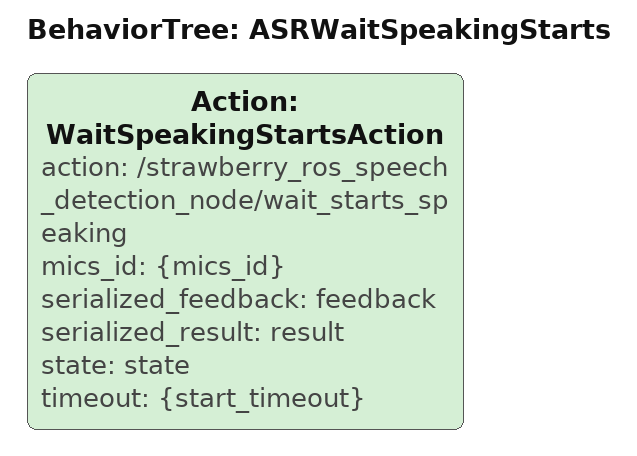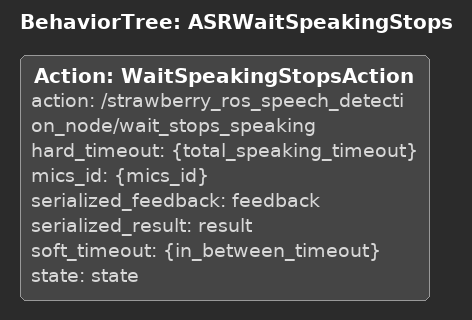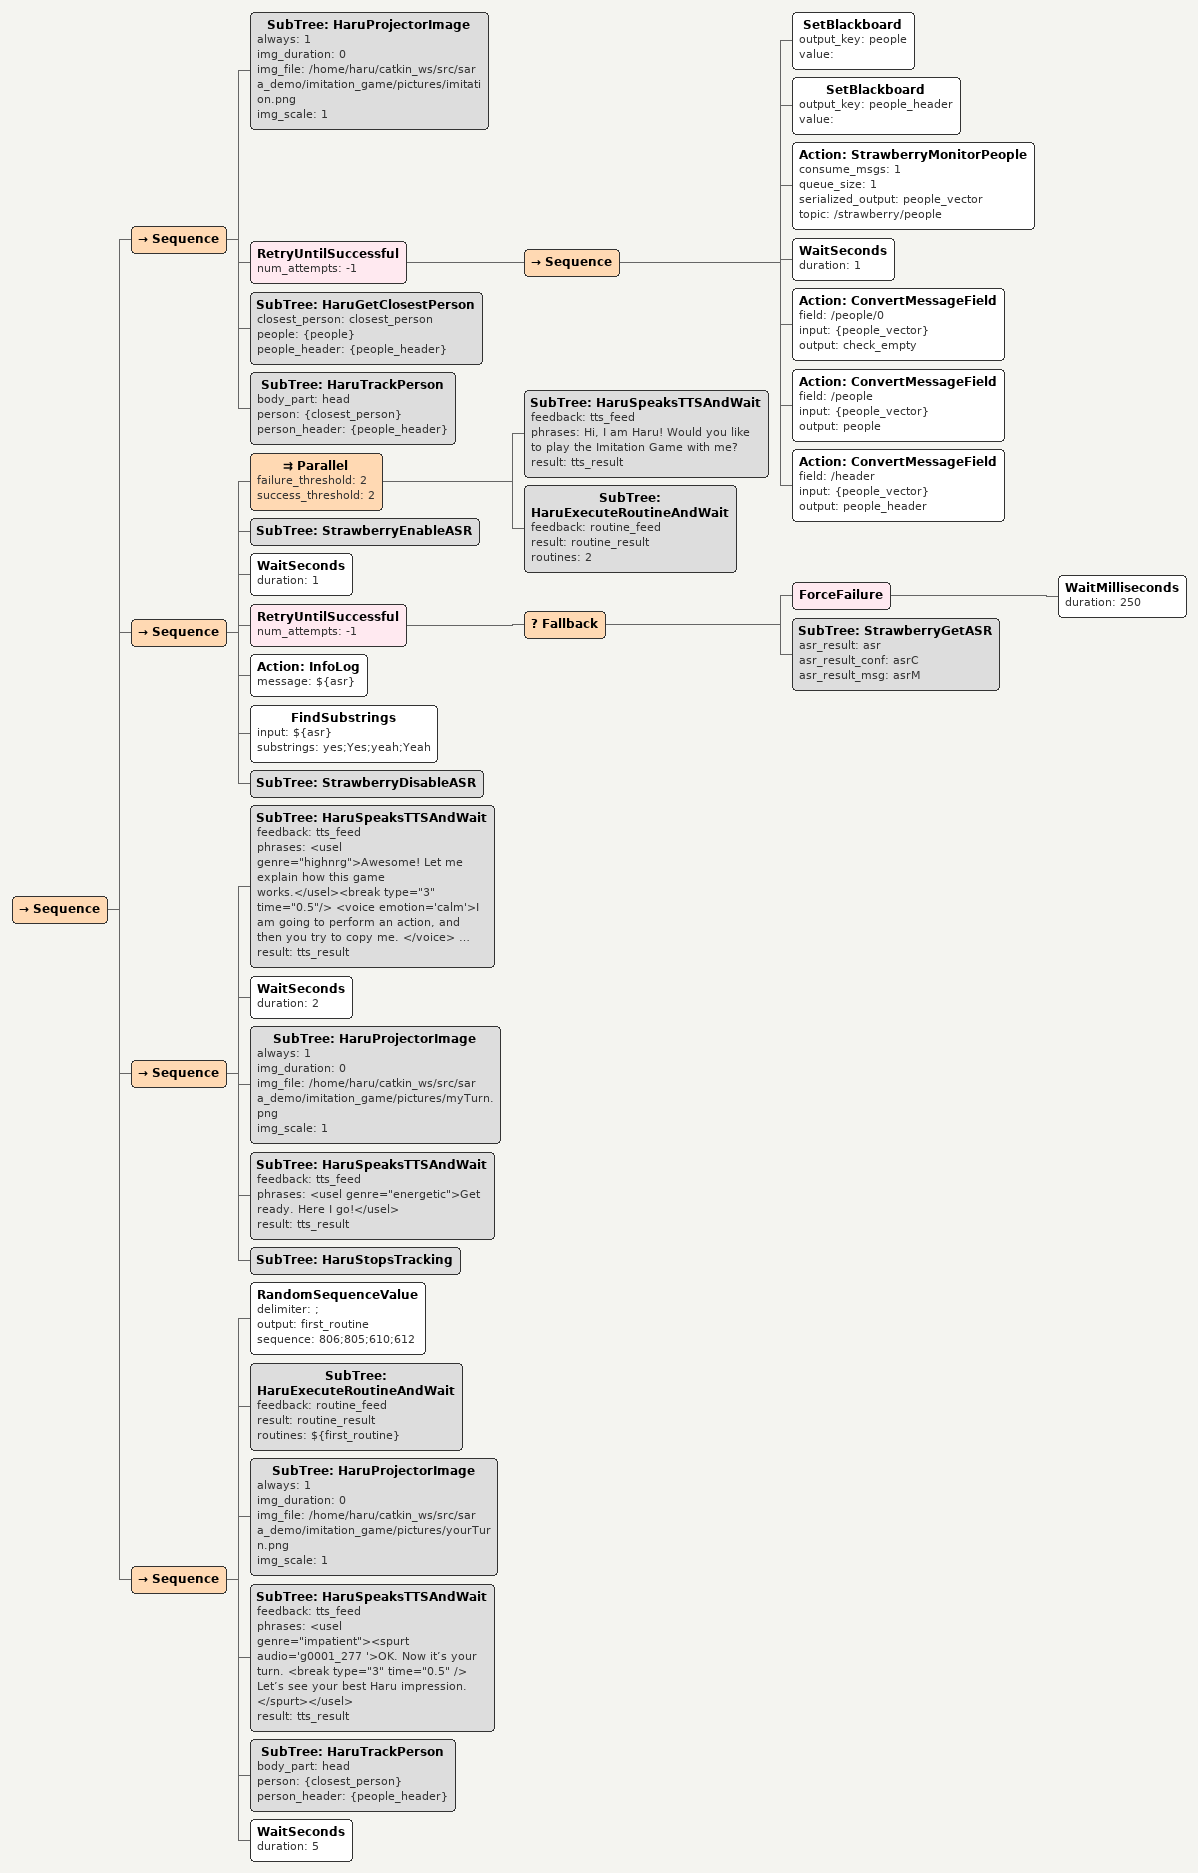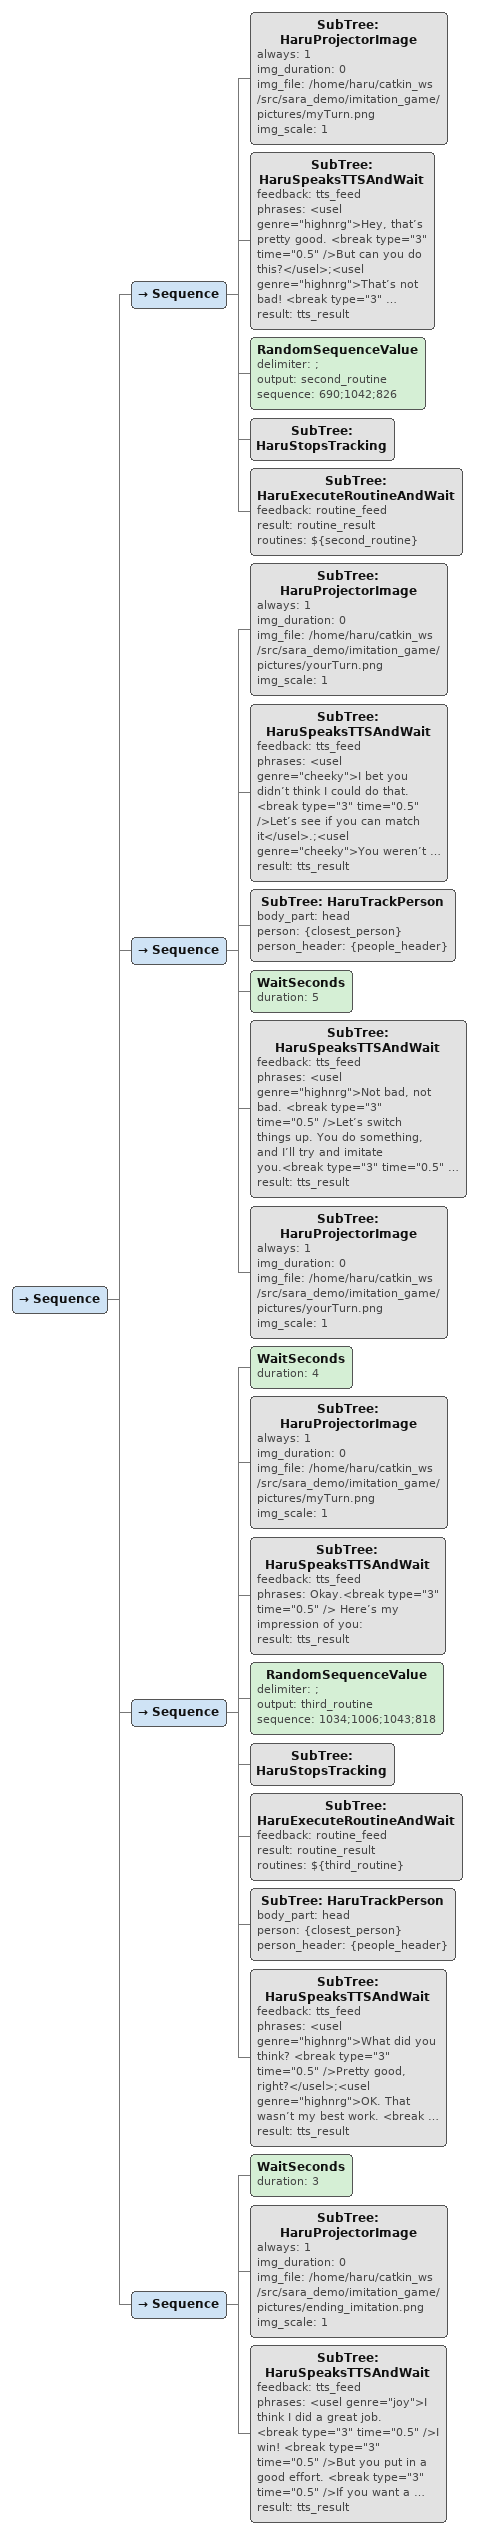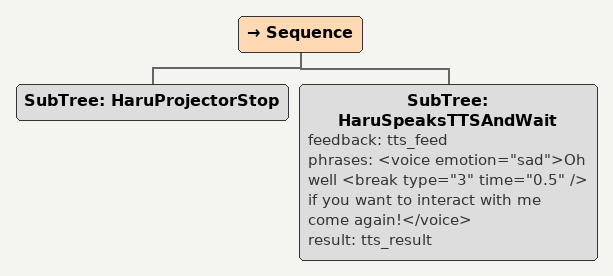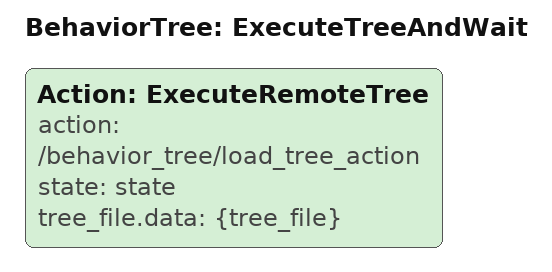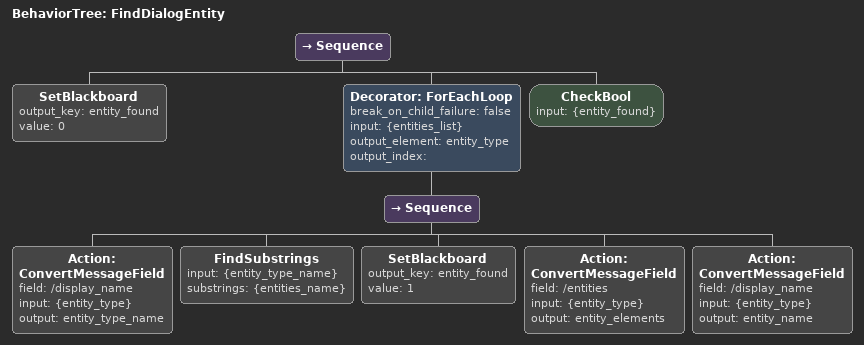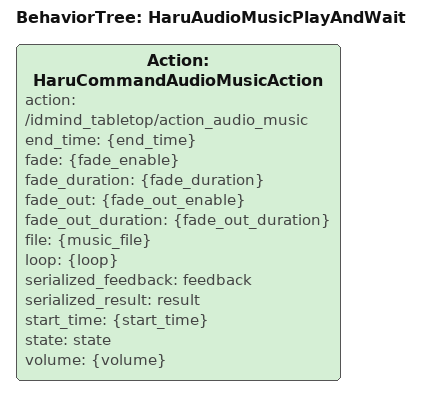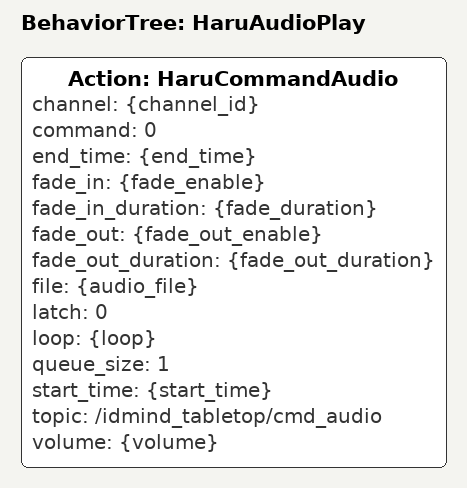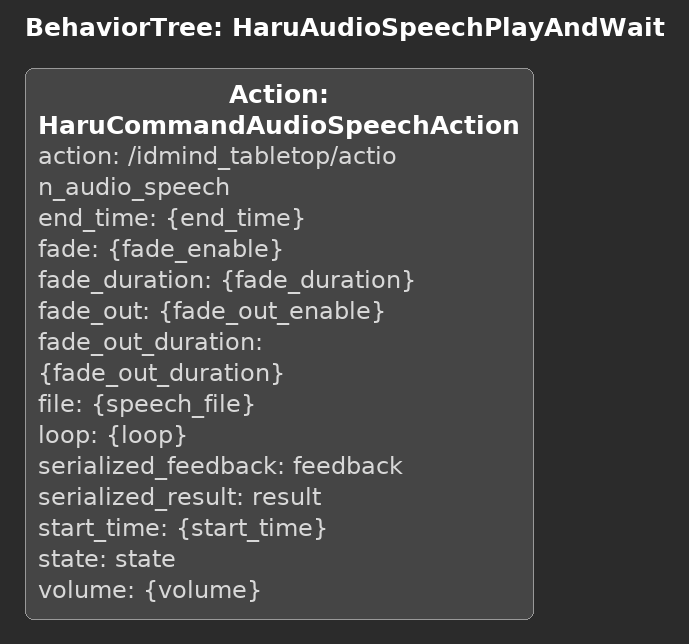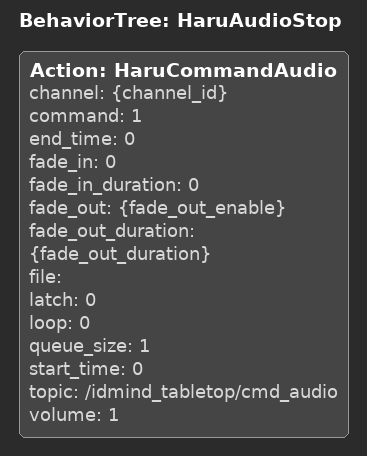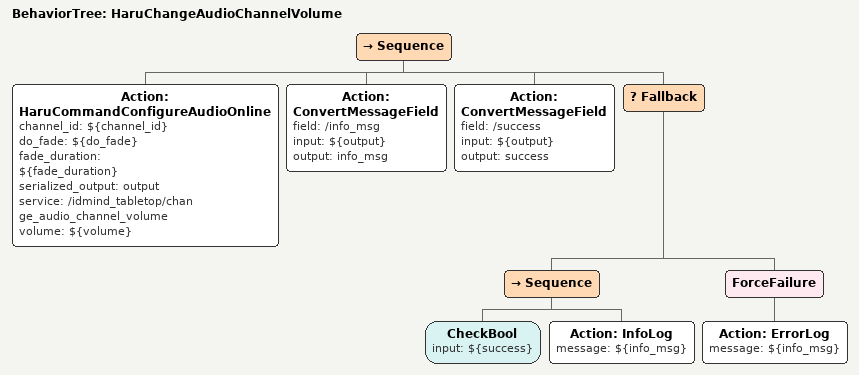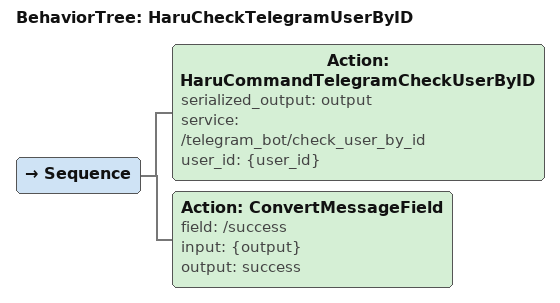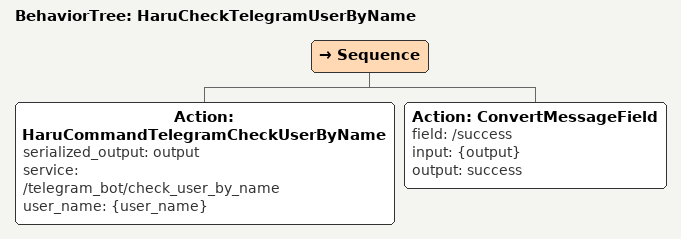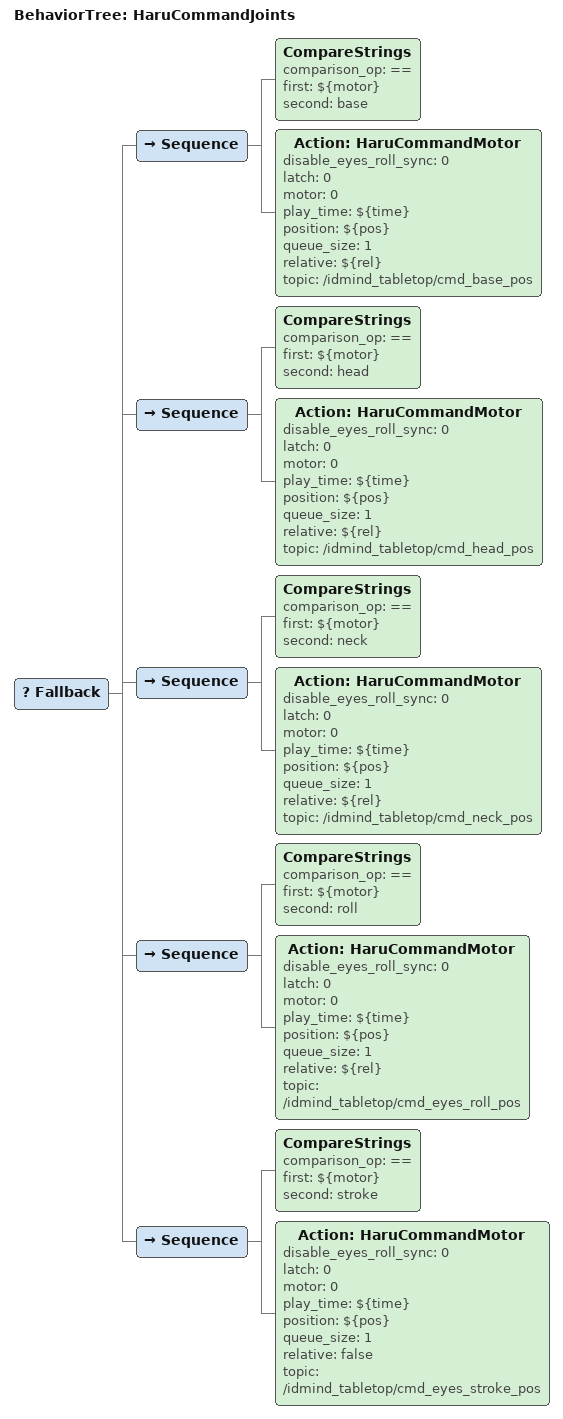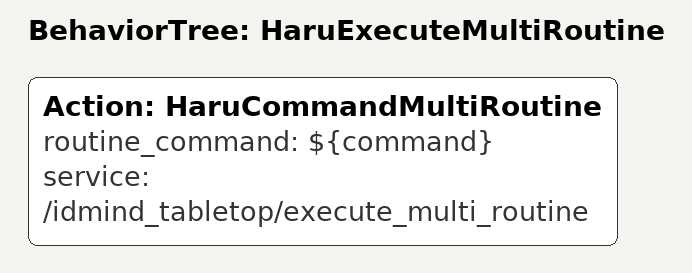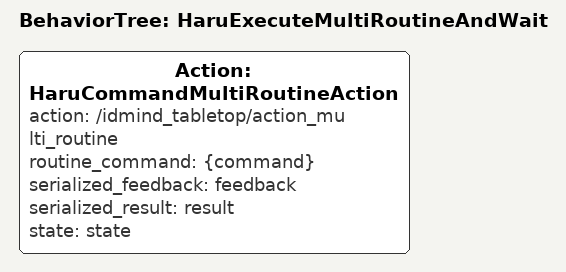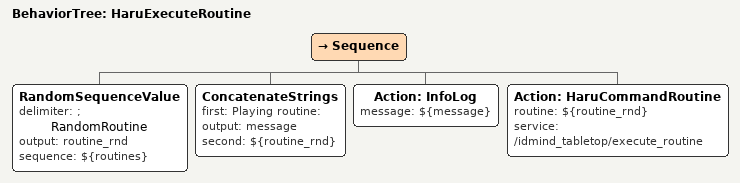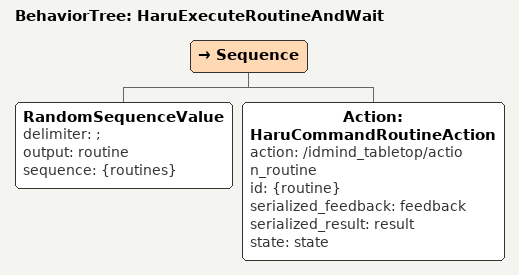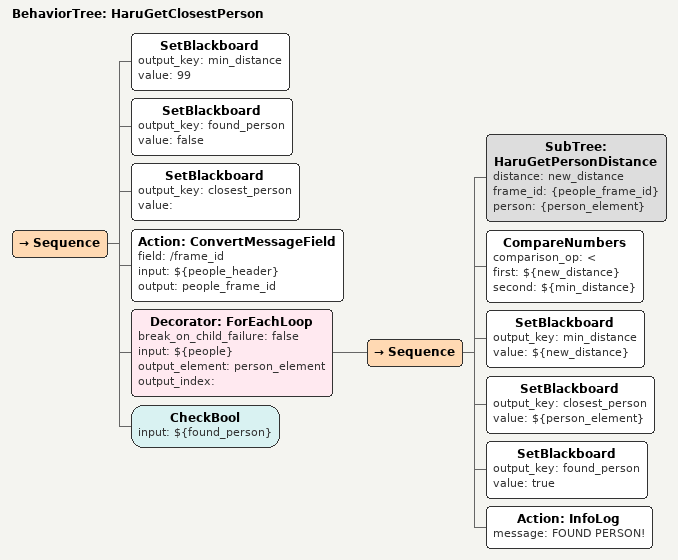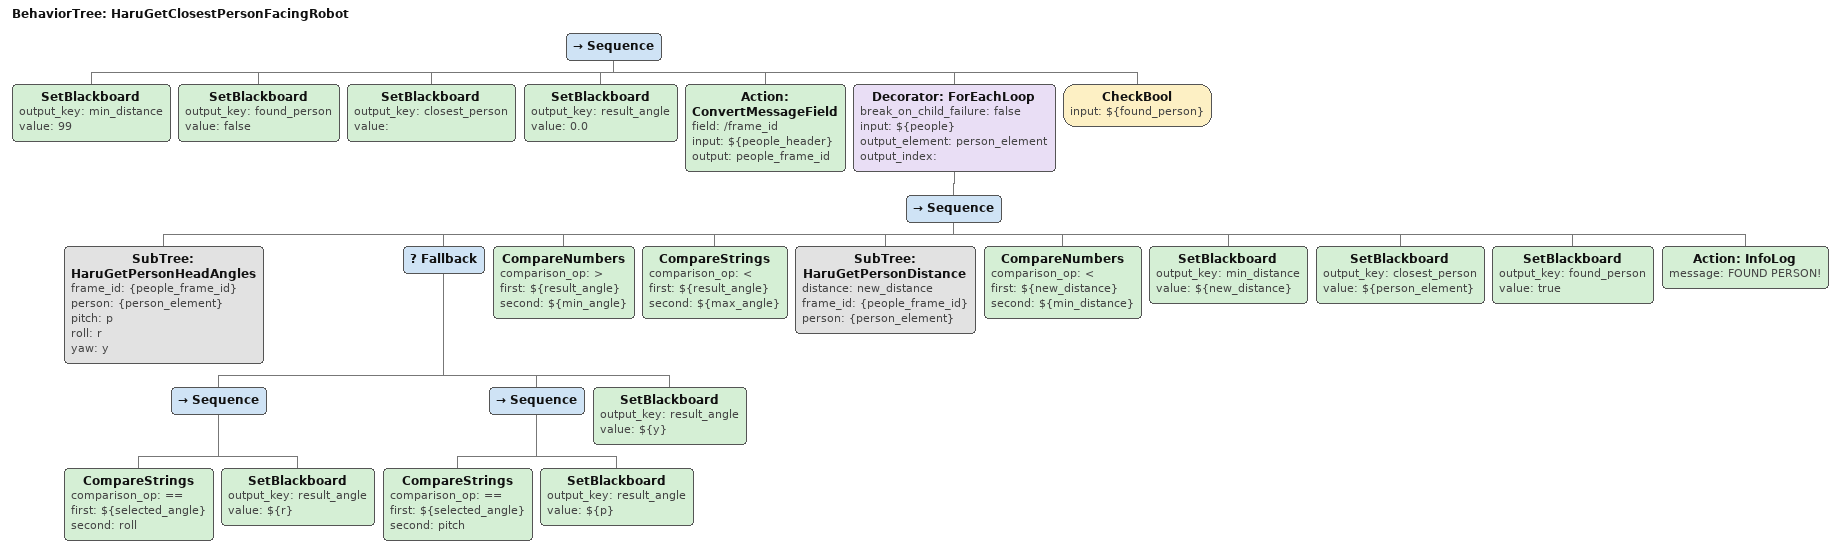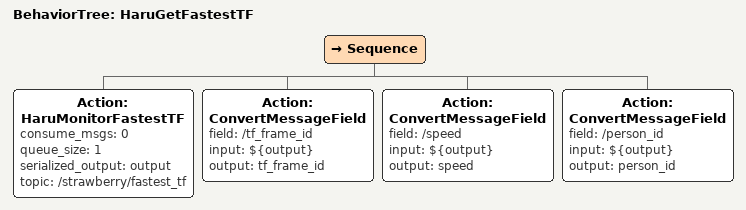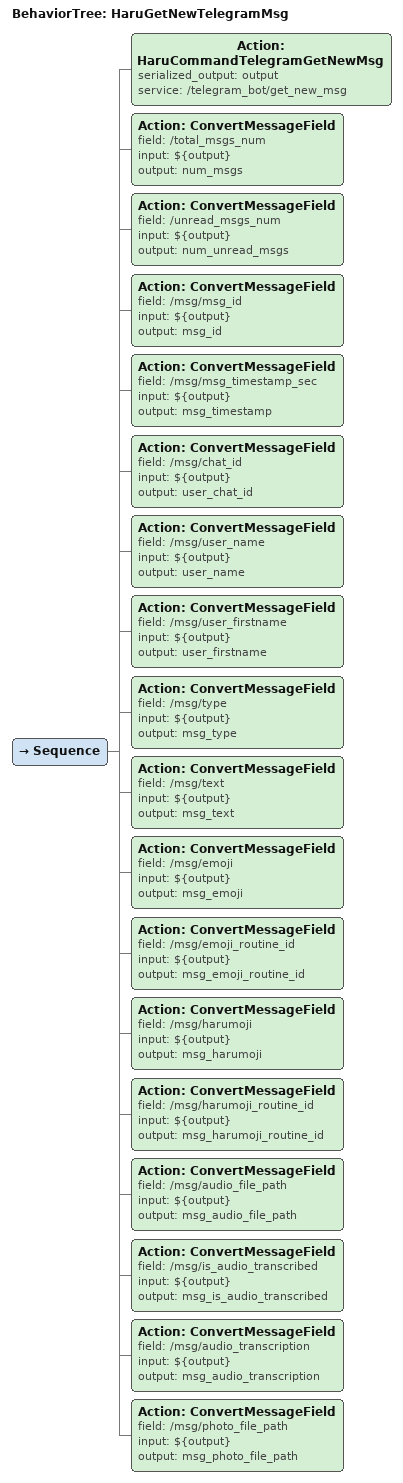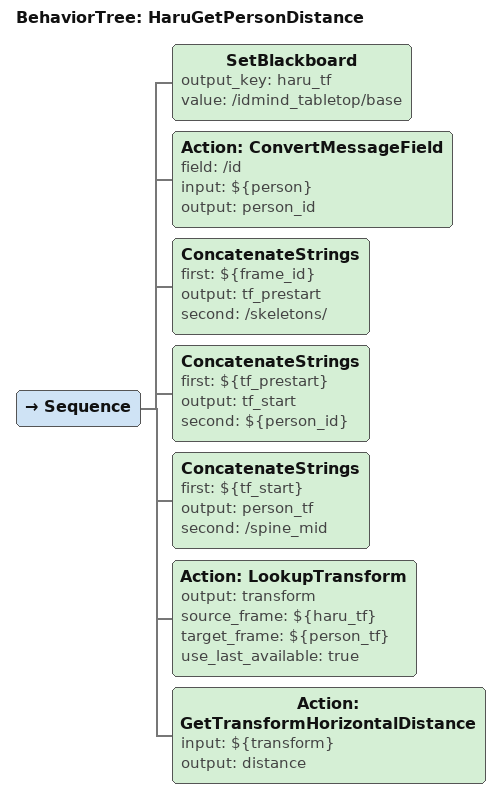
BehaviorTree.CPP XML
<BehaviorTree ID="ASRWaitSpeakingStarts">
    <Action ID="WaitSpeakingStartsAction" action="/strawberry_ros_speech_detection_node/wait_starts_speaking" mics_id="{mics_id}" serialized_feedback="feedback" serialized_result="result" state="state" timeout="{start_timeout}"/>
</BehaviorTree>

<BehaviorTree ID="ASRWaitSpeakingStops">
    <Action ID="WaitSpeakingStopsAction" action="/strawberry_ros_speech_detection_node/wait_stops_speaking" hard_timeout="{total_speaking_timeout}" mics_id="{mics_id}" serialized_feedback="feedback" serialized_result="result" soft_timeout="{in_between_timeout}" state="state"/>
</BehaviorTree>

<Sequence>
                <Sequence>
                    <SubTree ID="HaruProjectorImage" always="1" img_duration="0" img_file="/home/haru/catkin_ws/src/sara_demo/imitation_game/pictures/imitation.png" img_scale="1"/>
                    <RetryUntilSuccessful num_attempts="-1">
                        <Sequence>
                            <SetBlackboard output_key="people" value=""/>
                            <SetBlackboard output_key="people_header" value=""/>
                            <Action ID="StrawberryMonitorPeople" consume_msgs="1" queue_size="1" serialized_output="people_vector" topic="/strawberry/people"/>
                            <WaitSeconds duration="1"/>
                            <Action ID="ConvertMessageField" field="/people/0" input="{people_vector}" output="check_empty"/>
                            <Action ID="ConvertMessageField" field="/people" input="{people_vector}" output="people"/>
                            <Action ID="ConvertMessageField" field="/header" input="{people_vector}" output="people_header"/>
                        </Sequence>
                    </RetryUntilSuccessful>
                    <SubTree ID="HaruGetClosestPerson" closest_person="closest_person" people="{people}" people_header="{people_header}"/>
                    <SubTree ID="HaruTrackPerson" body_part="head" person="{closest_person}" person_header="{people_header}"/>
                </Sequence>
                <Sequence>
                    <Parallel failure_threshold="2" success_threshold="2">
                        <SubTree ID="HaruSpeaksTTSAndWait" feedback="tts_feed" phrases="Hi, I am Haru!  Would you like to play the Imitation Game with me?" result="tts_result"/>
                        <SubTree ID="HaruExecuteRoutineAndWait" feedback="routine_feed" result="routine_result" routines="2"/>
                    </Parallel>
                    <SubTree ID="StrawberryEnableASR"/>
                    <WaitSeconds duration="1"/>
                    <RetryUntilSuccessful num_attempts="-1">
                        <Fallback>
                            <ForceFailure>
                                <WaitMilliseconds duration="250"/>
                            </ForceFailure>
                            <SubTree ID="StrawberryGetASR" asr_result="asr" asr_result_conf="asrC" asr_result_msg="asrM"/>
                        </Fallback>
                    </RetryUntilSuccessful>
                    <Action ID="InfoLog" message="${asr}"/>
                    <FindSubstrings input="${asr}" substrings="yes;Yes;yeah;Yeah"/>
                    <SubTree ID="StrawberryDisableASR"/>
                </Sequence>
                <Sequence>
                    <SubTree ID="HaruSpeaksTTSAndWait" feedback="tts_feed" phrases="&lt;usel genre=&quot;highnrg&quot;>Awesome! Let me explain how this game works.&lt;/usel>&lt;break type=&quot;3&quot; time=&quot;0.5&quot;/> &lt;voice emotion='calm'>I am going to perform an action, and then you try to copy me.
&lt;/voice> &lt;break type=&quot;3&quot; time=&quot;0.7&quot; /> &lt;usel genre='question'>Got it? &lt;/usel>
" result="tts_result"/>
                    <WaitSeconds duration="2"/>
                    <SubTree ID="HaruProjectorImage" always="1" img_duration="0" img_file="/home/haru/catkin_ws/src/sara_demo/imitation_game/pictures/myTurn.png" img_scale="1"/>
                    <SubTree ID="HaruSpeaksTTSAndWait" feedback="tts_feed" phrases="&lt;usel genre=&quot;energetic&quot;>Get ready. Here I go!&lt;/usel>
" result="tts_result"/>
                    <SubTree ID="HaruStopsTracking"/>
                </Sequence>
                <Sequence>
                    <RandomSequenceValue delimiter=";" output="first_routine" sequence="806;805;610;612"/>
                    <SubTree ID="HaruExecuteRoutineAndWait" feedback="routine_feed" result="routine_result" routines="${first_routine}"/>
                    <SubTree ID="HaruProjectorImage" always="1" img_duration="0" img_file="/home/haru/catkin_ws/src/sara_demo/imitation_game/pictures/yourTurn.png" img_scale="1"/>
                    <SubTree ID="HaruSpeaksTTSAndWait" feedback="tts_feed" phrases="&lt;usel genre=&quot;impatient&quot;>&lt;spurt audio='g0001_277 '>OK. Now it’s your turn. &lt;break type=&quot;3&quot; time=&quot;0.5&quot; /> Let’s see your best Haru impression.
&lt;/spurt>&lt;/usel>" result="tts_result"/>
                    <SubTree ID="HaruTrackPerson" body_part="head" person="{closest_person}" person_header="{people_header}"/>
                    <WaitSeconds duration="5"/>
                </Sequence>
            </Sequence>

<Sequence>
                <Sequence>
                    <SubTree ID="HaruProjectorImage" always="1" img_duration="0" img_file="/home/haru/catkin_ws/src/sara_demo/imitation_game/pictures/myTurn.png" img_scale="1"/>
                    <SubTree ID="HaruSpeaksTTSAndWait" feedback="tts_feed" phrases="&lt;usel genre=&quot;highnrg&quot;>Hey, that’s pretty good. &lt;break type=&quot;3&quot; time=&quot;0.5&quot; />But can you do this?&lt;/usel>;&lt;usel genre=&quot;highnrg&quot;>That’s not bad! &lt;break type=&quot;3&quot; time=&quot;0.5&quot; />But what if I did this instead&lt;/usel>;&lt;usel genre=&quot;highnrg&quot;>Not bad, not bad. But let’s see how good you really are.
;Hmm. That’s good, but it’s missing something. The x-factor. Let’s try again;Great job. But I was going easy on you. Let’s see if you can do this." result="tts_result"/>
                    <RandomSequenceValue delimiter=";" output="second_routine" sequence="690;1042;826"/>
                    <SubTree ID="HaruStopsTracking"/>
                    <SubTree ID="HaruExecuteRoutineAndWait" feedback="routine_feed" result="routine_result" routines="${second_routine}"/>
                </Sequence>
                <Sequence>
                    <SubTree ID="HaruProjectorImage" always="1" img_duration="0" img_file="/home/haru/catkin_ws/src/sara_demo/imitation_game/pictures/yourTurn.png" img_scale="1"/>
                    <SubTree ID="HaruSpeaksTTSAndWait" feedback="tts_feed" phrases="&lt;usel genre=&quot;cheeky&quot;>I bet you didn’t think I could do that. &lt;break type=&quot;3&quot; time=&quot;0.5&quot; />Let’s see if you can match it&lt;/usel>.;&lt;usel genre=&quot;cheeky&quot;>You weren’t expecting that, were you? &lt;break type=&quot;3&quot; time=&quot;0.5&quot; />Your turn&lt;/usel>.;&lt;usel genre=&quot;cheeky&quot;>Pretty impressive, right?&lt;break type=&quot;3&quot; time=&quot;0.5&quot; /> Most robots can’t do that.&lt;break type=&quot;3&quot; time=&quot;0.5&quot; /> Can you?&lt;/usel>;&lt;usel genre=&quot;cheeky&quot;>Wow. &lt;break type=&quot;3&quot; time=&quot;0.5&quot; />Where did that come from?&lt;break type=&quot;3&quot; time=&quot;0.5&quot; /> I surprise myself sometimes. &lt;break type=&quot;3&quot; time=&quot;0.5&quot; />Can you do that?&lt;/usel>;&lt;usel genre=&quot;cheeky&quot;>That took me a long time to learn, but my hard work paid off. &lt;break type=&quot;3&quot; time=&quot;0.5&quot; />Now you try.&lt;/usel>" result="tts_result"/>
                    <SubTree ID="HaruTrackPerson" body_part="head" person="{closest_person}" person_header="{people_header}"/>
                    <WaitSeconds duration="5"/>
                    <SubTree ID="HaruSpeaksTTSAndWait" feedback="tts_feed" phrases="&lt;usel genre=&quot;highnrg&quot;>Not bad, not bad. &lt;break type=&quot;3&quot; time=&quot;0.5&quot; />Let’s switch things up. You do something, and I’ll try and imitate you.&lt;break type=&quot;3&quot; time=&quot;0.5&quot; /> Ready? &lt;break type=&quot;3&quot; time=&quot;0.5&quot; />Go!
&lt;/usel>" result="tts_result"/>
                    <SubTree ID="HaruProjectorImage" always="1" img_duration="0" img_file="/home/haru/catkin_ws/src/sara_demo/imitation_game/pictures/yourTurn.png" img_scale="1"/>
                </Sequence>
                <Sequence>
                    <WaitSeconds duration="4"/>
                    <SubTree ID="HaruProjectorImage" always="1" img_duration="0" img_file="/home/haru/catkin_ws/src/sara_demo/imitation_game/pictures/myTurn.png" img_scale="1"/>
                    <SubTree ID="HaruSpeaksTTSAndWait" feedback="tts_feed" phrases="Okay.&lt;break type=&quot;3&quot; time=&quot;0.5&quot; /> Here’s my impression of you:
" result="tts_result"/>
                    <RandomSequenceValue delimiter=";" output="third_routine" sequence="1034;1006;1043;818"/>
                    <SubTree ID="HaruStopsTracking"/>
                    <SubTree ID="HaruExecuteRoutineAndWait" feedback="routine_feed" result="routine_result" routines="${third_routine}"/>
                    <SubTree ID="HaruTrackPerson" body_part="head" person="{closest_person}" person_header="{people_header}"/>
                    <SubTree ID="HaruSpeaksTTSAndWait" feedback="tts_feed" phrases="&lt;usel genre=&quot;highnrg&quot;>What did you think? &lt;break type=&quot;3&quot; time=&quot;0.5&quot; />Pretty good, right?&lt;/usel>;&lt;usel genre=&quot;highnrg&quot;>OK. That wasn’t my best work. &lt;break type=&quot;3&quot; time=&quot;0.5&quot; />But you weren’t really being fair.&lt;/usel>
;&lt;usel genre=&quot;highnrg&quot;>Nailed it! &lt;break type=&quot;3&quot; time=&quot;0.5&quot; />But now I’m dizzy. Anyway…&lt;/usel>;&lt;usel genre=&quot;highnrg&quot;>That’s you. &lt;break type=&quot;3&quot; time=&quot;0.5&quot; />That’s what you look like to me.&lt;/usel>;&lt;usel genre=&quot;highnrg&quot;>You should see your face.&lt;break type=&quot;3&quot; time=&quot;0.5&quot; /> You’re stunned at how well I captured your essence.&lt;/usel>" result="tts_result"/>
                </Sequence>
                <Sequence>
                    <WaitSeconds duration="3"/>
                    <SubTree ID="HaruProjectorImage" always="1" img_duration="0" img_file="/home/haru/catkin_ws/src/sara_demo/imitation_game/pictures/ending_imitation.png" img_scale="1"/>
                    <SubTree ID="HaruSpeaksTTSAndWait" feedback="tts_feed" phrases="&lt;usel genre=&quot;joy&quot;>I think I did a great job. &lt;break type=&quot;3&quot; time=&quot;0.5&quot; />I win! &lt;break type=&quot;3&quot; time=&quot;0.5&quot; />But you put in a good effort. &lt;break type=&quot;3&quot; time=&quot;0.5&quot; />If you want a rematch, come back anytime.&lt;/usel>" result="tts_result"/>
                </Sequence>
            </Sequence>

<Sequence>
    <SubTree ID="HaruProjectorStop"/>
    <SubTree ID="HaruSpeaksTTSAndWait" feedback="tts_feed" phrases="&lt;voice emotion=&quot;sad&quot;>Oh well &lt;break type=&quot;3&quot; time=&quot;0.5&quot; /> if you want to interact with me come again!&lt;/voice>" result="tts_result"/>
</Sequence>

<BehaviorTree ID="ExecuteTreeAndWait">
    <Action ID="ExecuteRemoteTree" action="/behavior_tree/load_tree_action" state="state" tree_file.data="{tree_file}"/>
</BehaviorTree>

<BehaviorTree ID="FindDialogEntity">
    <Sequence>
        <SetBlackboard output_key="entity_found" value="0"/>
        <Decorator ID="ForEachLoop" break_on_child_failure="false" input="{entities_list}" output_element="entity_type" output_index="">
            <Sequence>
                <Action ID="ConvertMessageField" field="/display_name" input="{entity_type}" output="entity_type_name"/>
                <FindSubstrings input="{entity_type_name}" substrings="{entities_name}"/>
                <SetBlackboard output_key="entity_found" value="1"/>
                <Action ID="ConvertMessageField" field="/entities" input="{entity_type}" output="entity_elements"/>
                <Action ID="ConvertMessageField" field="/display_name" input="{entity_type}" output="entity_name"/>
            </Sequence>
        </Decorator>
        <CheckBool input="{entity_found}"/>
    </Sequence>
</BehaviorTree>

<BehaviorTree ID="HaruAudioMusicPlayAndWait">
    <Action ID="HaruCommandAudioMusicAction" action="/idmind_tabletop/action_audio_music" end_time="{end_time}" fade="{fade_enable}" fade_duration="{fade_duration}" fade_out="{fade_out_enable}" fade_out_duration="{fade_out_duration}" file="{music_file}" loop="{loop}" serialized_feedback="feedback" serialized_result="result" start_time="{start_time}" state="state" volume="{volume}"/>
</BehaviorTree>

<BehaviorTree ID="HaruAudioPlay">
    <Action ID="HaruCommandAudio" channel="{channel_id}" command="0" end_time="{end_time}" fade_in="{fade_enable}" fade_in_duration="{fade_duration}" fade_out="{fade_out_enable}" fade_out_duration="{fade_out_duration}" file="{audio_file}" latch="0" loop="{loop}" queue_size="1" start_time="{start_time}" topic="/idmind_tabletop/cmd_audio" volume="{volume}"/>
</BehaviorTree>

<BehaviorTree ID="HaruAudioSpeechPlayAndWait">
    <Action ID="HaruCommandAudioSpeechAction" action="/idmind_tabletop/action_audio_speech" end_time="{end_time}" fade="{fade_enable}" fade_duration="{fade_duration}" fade_out="{fade_out_enable}" fade_out_duration="{fade_out_duration}" file="{speech_file}" loop="{loop}" serialized_feedback="feedback" serialized_result="result" start_time="{start_time}" state="state" volume="{volume}"/>
</BehaviorTree>

<BehaviorTree ID="HaruAudioStop">
    <Action ID="HaruCommandAudio" channel="{channel_id}" command="1" end_time="0" fade_in="0" fade_in_duration="0" fade_out="{fade_out_enable}" fade_out_duration="{fade_out_duration}" file="" latch="0" loop="0" queue_size="1" start_time="0" topic="/idmind_tabletop/cmd_audio" volume="1"/>
</BehaviorTree>

<BehaviorTree ID="HaruChangeAudioChannelVolume">
    <Sequence>
        <Action ID="HaruCommandConfigureAudioOnline" channel_id="${channel_id}" do_fade="${do_fade}" fade_duration="${fade_duration}" serialized_output="output" service="/idmind_tabletop/change_audio_channel_volume" volume="${volume}"/>
        <Action ID="ConvertMessageField" field="/info_msg" input="${output}" output="info_msg"/>
        <Action ID="ConvertMessageField" field="/success" input="${output}" output="success"/>
        <Fallback>
            <Sequence>
                <CheckBool input="${success}"/>
                <Action ID="InfoLog" message="${info_msg}"/>
            </Sequence>
            <ForceFailure>
                <Action ID="ErrorLog" message="${info_msg}"/>
            </ForceFailure>
        </Fallback>
    </Sequence>
</BehaviorTree>

<BehaviorTree ID="HaruCheckTelegramUserByID">
    <Sequence>
        <Action ID="HaruCommandTelegramCheckUserByID" serialized_output="output" service="/telegram_bot/check_user_by_id" user_id="{user_id}"/>
        <Action ID="ConvertMessageField" field="/success" input="{output}" output="success"/>
    </Sequence>
</BehaviorTree>

<BehaviorTree ID="HaruCheckTelegramUserByName">
    <Sequence>
        <Action ID="HaruCommandTelegramCheckUserByName" serialized_output="output" service="/telegram_bot/check_user_by_name" user_name="{user_name}"/>
        <Action ID="ConvertMessageField" field="/success" input="{output}" output="success"/>
    </Sequence>
</BehaviorTree>

<BehaviorTree ID="HaruCommandJoints">
    <Fallback>
        <Sequence>
            <CompareStrings comparison_op="==" first="${motor}" second="base"/>
            <Action ID="HaruCommandMotor" disable_eyes_roll_sync="0" latch="0" motor="0" play_time="${time}" position="${pos}" queue_size="1" relative="${rel}" topic="/idmind_tabletop/cmd_base_pos"/>
        </Sequence>
        <Sequence>
            <CompareStrings comparison_op="==" first="${motor}" second="head"/>
            <Action ID="HaruCommandMotor" disable_eyes_roll_sync="0" latch="0" motor="0" play_time="${time}" position="${pos}" queue_size="1" relative="${rel}" topic="/idmind_tabletop/cmd_head_pos"/>
        </Sequence>
        <Sequence>
            <CompareStrings comparison_op="==" first="${motor}" second="neck"/>
            <Action ID="HaruCommandMotor" disable_eyes_roll_sync="0" latch="0" motor="0" play_time="${time}" position="${pos}" queue_size="1" relative="${rel}" topic="/idmind_tabletop/cmd_neck_pos"/>
        </Sequence>
        <Sequence>
            <CompareStrings comparison_op="==" first="${motor}" second="roll"/>
            <Action ID="HaruCommandMotor" disable_eyes_roll_sync="0" latch="0" motor="0" play_time="${time}" position="${pos}" queue_size="1" relative="${rel}" topic="/idmind_tabletop/cmd_eyes_roll_pos"/>
        </Sequence>
        <Sequence>
            <CompareStrings comparison_op="==" first="${motor}" second="stroke"/>
            <Action ID="HaruCommandMotor" disable_eyes_roll_sync="0" latch="0" motor="0" play_time="${time}" position="${pos}" queue_size="1" relative="false" topic="/idmind_tabletop/cmd_eyes_stroke_pos"/>
        </Sequence>
    </Fallback>
</BehaviorTree>

<BehaviorTree ID="HaruExecuteMultiRoutine">
    <Action ID="HaruCommandMultiRoutine" routine_command="${command}" service="/idmind_tabletop/execute_multi_routine"/>
</BehaviorTree>

<BehaviorTree ID="HaruExecuteMultiRoutineAndWait">
    <Action ID="HaruCommandMultiRoutineAction" action="/idmind_tabletop/action_multi_routine" routine_command="{command}" serialized_feedback="feedback" serialized_result="result" state="state"/>
</BehaviorTree>

<BehaviorTree ID="HaruExecuteRoutine">
    <Sequence>
        <RandomSequenceValue delimiter=";" name="RandomRoutine" output="routine_rnd" sequence="${routines}"/>
        <ConcatenateStrings first="Playing routine: " output="message" second="${routine_rnd}"/>
        <Action ID="InfoLog" message="${message}"/>
        <Action ID="HaruCommandRoutine" routine="${routine_rnd}" service="/idmind_tabletop/execute_routine"/>
    </Sequence>
</BehaviorTree>

<BehaviorTree ID="HaruExecuteRoutineAndWait">
    <Sequence>
        <RandomSequenceValue delimiter=";" output="routine" sequence="{routines}"/>
        <Action ID="HaruCommandRoutineAction" action="/idmind_tabletop/action_routine" id="{routine}" serialized_feedback="feedback" serialized_result="result" state="state"/>
    </Sequence>
</BehaviorTree>

<BehaviorTree ID="HaruGetClosestPerson">
    <Sequence>
        <SetBlackboard output_key="min_distance" value="99"/>
        <SetBlackboard output_key="found_person" value="false"/>
        <SetBlackboard output_key="closest_person" value=""/>
        <Action ID="ConvertMessageField" field="/frame_id" input="${people_header}" output="people_frame_id"/>
        <Decorator ID="ForEachLoop" break_on_child_failure="false" input="${people}" output_element="person_element" output_index="">
            <Sequence>
                <SubTree ID="HaruGetPersonDistance" distance="new_distance" frame_id="{people_frame_id}" person="{person_element}"/>
                <CompareNumbers comparison_op="&lt;" first="${new_distance}" second="${min_distance}"/>
                <SetBlackboard output_key="min_distance" value="${new_distance}"/>
                <SetBlackboard output_key="closest_person" value="${person_element}"/>
                <SetBlackboard output_key="found_person" value="true"/>
                <Action ID="InfoLog" message="FOUND PERSON!"/>
            </Sequence>
        </Decorator>
        <CheckBool input="${found_person}"/>
    </Sequence>
</BehaviorTree>

<BehaviorTree ID="HaruGetClosestPersonFacingRobot">
    <Sequence>
        <SetBlackboard output_key="min_distance" value="99"/>
        <SetBlackboard output_key="found_person" value="false"/>
        <SetBlackboard output_key="closest_person" value=""/>
        <SetBlackboard output_key="result_angle" value="0.0"/>
        <Action ID="ConvertMessageField" field="/frame_id" input="${people_header}" output="people_frame_id"/>
        <Decorator ID="ForEachLoop" break_on_child_failure="false" input="${people}" output_element="person_element" output_index="">
            <Sequence>
                <SubTree ID="HaruGetPersonHeadAngles" frame_id="{people_frame_id}" person="{person_element}" pitch="p" roll="r" yaw="y"/>
                <Fallback>
                    <Sequence>
                        <CompareStrings comparison_op="==" first="${selected_angle}" second="roll"/>
                        <SetBlackboard output_key="result_angle" value="${r}"/>
                    </Sequence>
                    <Sequence>
                        <CompareStrings comparison_op="==" first="${selected_angle}" second="pitch"/>
                        <SetBlackboard output_key="result_angle" value="${p}"/>
                    </Sequence>
                    <SetBlackboard output_key="result_angle" value="${y}"/>
                </Fallback>
                <CompareNumbers comparison_op=">" first="${result_angle}" second="${min_angle}"/>
                <CompareStrings comparison_op="&lt;" first="${result_angle}" second="${max_angle}"/>
                <SubTree ID="HaruGetPersonDistance" distance="new_distance" frame_id="{people_frame_id}" person="{person_element}"/>
                <CompareNumbers comparison_op="&lt;" first="${new_distance}" second="${min_distance}"/>
                <SetBlackboard output_key="min_distance" value="${new_distance}"/>
                <SetBlackboard output_key="closest_person" value="${person_element}"/>
                <SetBlackboard output_key="found_person" value="true"/>
                <Action ID="InfoLog" message="FOUND PERSON!"/>
            </Sequence>
        </Decorator>
        <CheckBool input="${found_person}"/>
    </Sequence>
</BehaviorTree>

<BehaviorTree ID="HaruGetFastestTF">
    <Sequence>
        <Action ID="HaruMonitorFastestTF" consume_msgs="0" queue_size="1" serialized_output="output" topic="/strawberry/fastest_tf"/>
        <Action ID="ConvertMessageField" field="/tf_frame_id" input="${output}" output="tf_frame_id"/>
        <Action ID="ConvertMessageField" field="/speed" input="${output}" output="speed"/>
        <Action ID="ConvertMessageField" field="/person_id" input="${output}" output="person_id"/>
    </Sequence>
</BehaviorTree>

<BehaviorTree ID="HaruGetNewTelegramMsg">
    <Sequence>
        <Action ID="HaruCommandTelegramGetNewMsg" serialized_output="output" service="/telegram_bot/get_new_msg"/>
        <Action ID="ConvertMessageField" field="/total_msgs_num" input="${output}" output="num_msgs"/>
        <Action ID="ConvertMessageField" field="/unread_msgs_num" input="${output}" output="num_unread_msgs"/>
        <Action ID="ConvertMessageField" field="/msg/msg_id" input="${output}" output="msg_id"/>
        <Action ID="ConvertMessageField" field="/msg/msg_timestamp_sec" input="${output}" output="msg_timestamp"/>
        <Action ID="ConvertMessageField" field="/msg/chat_id" input="${output}" output="user_chat_id"/>
        <Action ID="ConvertMessageField" field="/msg/user_name" input="${output}" output="user_name"/>
        <Action ID="ConvertMessageField" field="/msg/user_firstname" input="${output}" output="user_firstname"/>
        <Action ID="ConvertMessageField" field="/msg/type" input="${output}" output="msg_type"/>
        <Action ID="ConvertMessageField" field="/msg/text" input="${output}" output="msg_text"/>
        <Action ID="ConvertMessageField" field="/msg/emoji" input="${output}" output="msg_emoji"/>
        <Action ID="ConvertMessageField" field="/msg/emoji_routine_id" input="${output}" output="msg_emoji_routine_id"/>
        <Action ID="ConvertMessageField" field="/msg/harumoji" input="${output}" output="msg_harumoji"/>
        <Action ID="ConvertMessageField" field="/msg/harumoji_routine_id" input="${output}" output="msg_harumoji_routine_id"/>
        <Action ID="ConvertMessageField" field="/msg/audio_file_path" input="${output}" output="msg_audio_file_path"/>
        <Action ID="ConvertMessageField" field="/msg/is_audio_transcribed" input="${output}" output="msg_is_audio_transcribed"/>
        <Action ID="ConvertMessageField" field="/msg/audio_transcription" input="${output}" output="msg_audio_transcription"/>
        <Action ID="ConvertMessageField" field="/msg/photo_file_path" input="${output}" output="msg_photo_file_path"/>
    </Sequence>
</BehaviorTree>

<BehaviorTree ID="HaruGetPersonDistance">
    <Sequence>
        <SetBlackboard output_key="haru_tf" value="/idmind_tabletop/base"/>
        <Action ID="ConvertMessageField" field="/id" input="${person}" output="person_id"/>
        <ConcatenateStrings first="${frame_id}" output="tf_prestart" second="/skeletons/"/>
        <ConcatenateStrings first="${tf_prestart}" output="tf_start" second="${person_id}"/>
        <ConcatenateStrings first="${tf_start}" output="person_tf" second="/spine_mid"/>
        <Action ID="LookupTransform" output="transform" source_frame="${haru_tf}" target_frame="${person_tf}" use_last_available="true"/>
        <Action ID="GetTransformHorizontalDistance" input="${transform}" output="distance"/>
    </Sequence>
</BehaviorTree>
